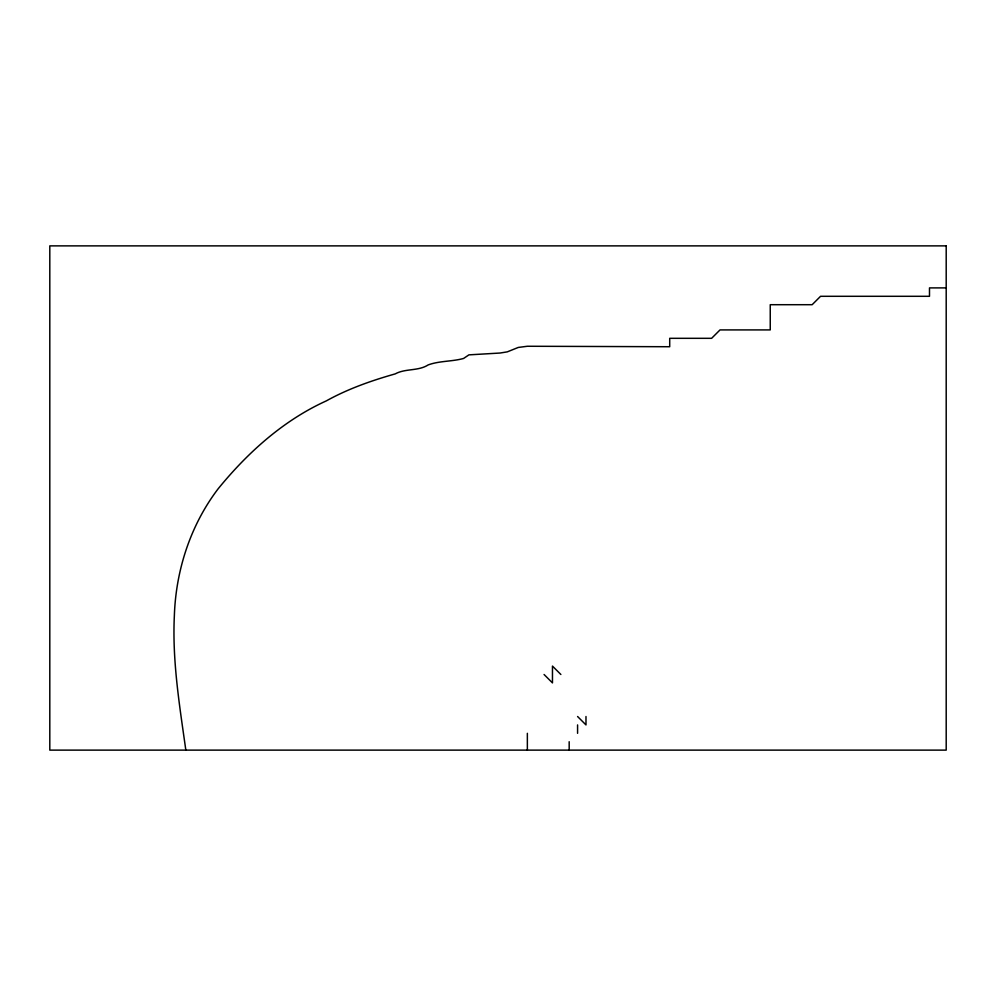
<?xml version="1.0" encoding="UTF-8"?>
<svg xmlns="http://www.w3.org/2000/svg" width="996" height="996" viewBox="0 0 996 996"><rect width="100%" height="100%" fill="white"/><g stroke="black" fill="none" stroke-linecap="round" stroke-linejoin="round"><path stroke-width="1.49" d="M946.2 287.894L929.492 287.894L929.492 296.298L820.555 296.298L812.151 304.701L770.244 304.701L770.244 329.913L720.021 329.913L711.617 338.316L669.71 338.316L669.71 346.733L527.357 346.259L518.231 347.455L507.288 351.862L500.079 353.032L468.917 354.862L463.613 358.448C452.209 361.648 439.448 360.764 428.193 364.91C418.308 371.271 405.422 368.296 395.238 373.886C371.458 380.634 347.94 388.863 326.29 400.902C283.437 420.337 247.668 452.558 218.112 488.837C190.522 525.141 175.869 570.198 174.362 615.653C172.146 660.834 179.579 705.591 185.829 750.125M560.873 674.491L552.469 666.087L552.469 682.895L544.065 674.491M577.58 716.51L585.984 724.914L585.984 716.51M577.58 724.914L577.58 733.317M569.177 741.721L569.177 750.125M527.357 733.317L527.357 750.125M946.2 245.875L49.8 245.875L49.8 750.125L946.2 750.125L946.2 245.875"/></g></svg>
